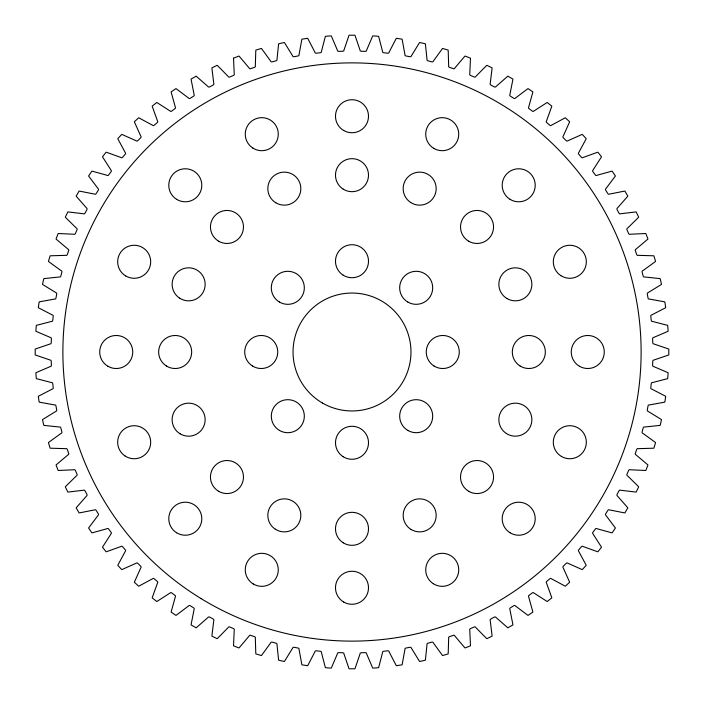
<?xml version="1.0" encoding="UTF-8"?>
<svg xmlns="http://www.w3.org/2000/svg" width="704" height="704" viewBox="0 0 704 704"><rect width="100%" height="100%" fill="white"/><g stroke="black" fill="none" stroke-linecap="round" stroke-linejoin="round"><path stroke-width="1.06" d="M233.517 58.177L234.221 73.823A1.153 1.153 0 0 1 233.622 75.346L229.715 77.053A1.153 1.153 0 0 1 228.193 76.454L217.202 65.296L211.886 67.857L213.761 83.406A1.153 1.153 0 0 1 213.277 84.964L209.51 86.953A1.153 1.153 0 0 1 207.953 86.478L196.152 76.164L191.048 79.121L194.075 94.486A1.153 1.153 0 0 1 193.706 96.078L190.106 98.349A1.153 1.153 0 0 1 188.505 97.988L175.974 88.59L171.098 91.907L175.278 107.008A1.153 1.153 0 0 1 175.023 108.627L171.6 111.153A1.153 1.153 0 0 1 169.981 110.915L156.781 102.476L152.17 106.154L157.467 120.903A1.153 1.153 0 0 1 157.335 122.531L154.106 125.312A1.153 1.153 0 0 1 152.478 125.189L138.688 117.762L134.358 121.774L140.738 136.083A1.153 1.153 0 0 1 140.73 137.72L137.72 140.73A1.153 1.153 0 0 1 136.083 140.738L121.774 134.358L117.762 138.688L125.189 152.478A1.153 1.153 0 0 1 125.312 154.106L122.531 157.335A1.153 1.153 0 0 1 120.903 157.467L106.154 152.17L102.476 156.781L110.915 169.981A1.153 1.153 0 0 1 111.153 171.6L108.627 175.023A1.153 1.153 0 0 1 107.008 175.278L91.907 171.098L88.59 175.974L97.988 188.505A1.153 1.153 0 0 1 98.349 190.106L96.078 193.706A1.153 1.153 0 0 1 94.486 194.075L79.121 191.048L76.164 196.152L86.478 207.953A1.153 1.153 0 0 1 86.953 209.51L84.964 213.277A1.153 1.153 0 0 1 83.406 213.761L67.857 211.886L65.296 217.202L76.454 228.193A1.153 1.153 0 0 1 77.053 229.715L75.346 233.622A1.153 1.153 0 0 1 73.823 234.221L58.177 233.517L56.021 239.008L67.98 249.128A1.153 1.153 0 0 1 68.684 250.606L67.276 254.628A1.153 1.153 0 0 1 65.806 255.341L50.142 255.798L48.409 261.439L61.081 270.644A1.153 1.153 0 0 1 61.899 272.061L60.79 276.179A1.153 1.153 0 0 1 59.382 276.998L43.798 278.626L42.486 284.381L55.818 292.609A1.153 1.153 0 0 1 56.734 293.964L55.942 298.153A1.153 1.153 0 0 1 54.595 299.077L39.178 301.866L38.298 307.701L52.21 314.908A1.153 1.153 0 0 1 53.222 316.193L52.747 320.426A1.153 1.153 0 0 1 51.471 321.446L36.309 325.38L35.869 331.267L50.274 337.418A1.153 1.153 0 0 1 51.383 338.624L51.225 342.874A1.153 1.153 0 0 1 50.028 343.992L35.2 349.052L35.2 354.948L50.028 360.008A1.153 1.153 0 0 1 51.225 361.126L51.383 365.376A1.153 1.153 0 0 1 50.274 366.582L35.869 372.733L36.309 378.62L51.471 382.554A1.153 1.153 0 0 1 52.747 383.574L53.222 387.807A1.153 1.153 0 0 1 52.21 389.092L38.298 396.299L39.178 402.134L54.595 404.923A1.153 1.153 0 0 1 55.942 405.847L56.734 410.036A1.153 1.153 0 0 1 55.818 411.391L42.486 419.619L43.798 425.374L59.382 427.002A1.153 1.153 0 0 1 60.79 427.821L61.899 431.939A1.153 1.153 0 0 1 61.081 433.356L48.409 442.561L50.142 448.202L65.806 448.659A1.153 1.153 0 0 1 67.276 449.372L68.684 453.394A1.153 1.153 0 0 1 67.98 454.872L56.021 464.992L58.177 470.483L73.823 469.779A1.153 1.153 0 0 1 75.346 470.378L77.053 474.285A1.153 1.153 0 0 1 76.454 475.807L65.296 486.798L67.857 492.114L83.406 490.239A1.153 1.153 0 0 1 84.964 490.723L86.953 494.49A1.153 1.153 0 0 1 86.478 496.047L76.164 507.848L79.121 512.952L94.486 509.925A1.153 1.153 0 0 1 96.078 510.294L98.349 513.894A1.153 1.153 0 0 1 97.988 515.495L88.59 528.026L91.907 532.902L107.008 528.722A1.153 1.153 0 0 1 108.627 528.977L111.153 532.4A1.153 1.153 0 0 1 110.915 534.019L102.476 547.219L106.154 551.83L120.903 546.533A1.153 1.153 0 0 1 122.531 546.665L125.312 549.894A1.153 1.153 0 0 1 125.189 551.522L117.762 565.312L121.774 569.642L136.083 563.262A1.153 1.153 0 0 1 137.72 563.27L140.73 566.28A1.153 1.153 0 0 1 140.738 567.917L134.358 582.226L138.688 586.238L152.478 578.811A1.153 1.153 0 0 1 154.106 578.688L157.335 581.469A1.153 1.153 0 0 1 157.467 583.097L152.17 597.846L156.781 601.524L169.981 593.085A1.153 1.153 0 0 1 171.6 592.847L175.023 595.373A1.153 1.153 0 0 1 175.278 596.992L171.098 612.093L175.974 615.41L188.505 606.012A1.153 1.153 0 0 1 190.106 605.651L193.706 607.922A1.153 1.153 0 0 1 194.075 609.514L191.048 624.879L196.152 627.836L207.953 617.522A1.153 1.153 0 0 1 209.51 617.047L213.277 619.036A1.153 1.153 0 0 1 213.761 620.594L211.886 636.143L217.202 638.704L228.193 627.546A1.153 1.153 0 0 1 229.715 626.947L233.622 628.654A1.153 1.153 0 0 1 234.221 630.177L233.517 645.823L239.008 647.979L249.128 636.02A1.153 1.153 0 0 1 250.606 635.316L254.628 636.724A1.153 1.153 0 0 1 255.341 638.194L255.798 653.858L261.439 655.591L270.644 642.919A1.153 1.153 0 0 1 272.061 642.101L276.179 643.21A1.153 1.153 0 0 1 276.998 644.618L278.626 660.202L284.381 661.514L292.609 648.182A1.153 1.153 0 0 1 293.964 647.266L298.153 648.058A1.153 1.153 0 0 1 299.077 649.405L301.866 664.822L307.701 665.702L314.908 651.79A1.153 1.153 0 0 1 316.193 650.778L320.426 651.253A1.153 1.153 0 0 1 321.446 652.529L325.38 667.691L331.267 668.131L337.418 653.726A1.153 1.153 0 0 1 338.624 652.617L342.874 652.775A1.153 1.153 0 0 1 343.992 653.972L349.052 668.8L354.948 668.8L360.008 653.972A1.153 1.153 0 0 1 361.126 652.775L365.376 652.617A1.153 1.153 0 0 1 366.582 653.726L372.733 668.131L378.62 667.691L382.554 652.529A1.153 1.153 0 0 1 383.574 651.253L387.807 650.778A1.153 1.153 0 0 1 389.092 651.79L396.299 665.702L402.134 664.822L404.923 649.405A1.153 1.153 0 0 1 405.847 648.058L410.036 647.266A1.153 1.153 0 0 1 411.391 648.182L419.619 661.514L425.374 660.202L427.002 644.618A1.153 1.153 0 0 1 427.821 643.21L431.939 642.101A1.153 1.153 0 0 1 433.356 642.919L442.561 655.591L448.202 653.858L448.659 638.194A1.153 1.153 0 0 1 449.372 636.724L453.394 635.316A1.153 1.153 0 0 1 454.872 636.02L464.992 647.979L470.483 645.823L469.779 630.177A1.153 1.153 0 0 1 470.378 628.654L474.285 626.947A1.153 1.153 0 0 1 475.807 627.546L486.798 638.704L492.114 636.143L490.239 620.594A1.153 1.153 0 0 1 490.723 619.036L494.49 617.047A1.153 1.153 0 0 1 496.047 617.522L507.848 627.836L512.952 624.879L509.925 609.514A1.153 1.153 0 0 1 510.294 607.922L513.894 605.651A1.153 1.153 0 0 1 515.495 606.012L528.026 615.41L532.902 612.093L528.722 596.992A1.153 1.153 0 0 1 528.977 595.373L532.4 592.847A1.153 1.153 0 0 1 534.019 593.085L547.219 601.524L551.83 597.846L546.533 583.097A1.153 1.153 0 0 1 546.665 581.469L549.894 578.688A1.153 1.153 0 0 1 551.522 578.811L565.312 586.238L569.642 582.226L563.262 567.917A1.153 1.153 0 0 1 563.27 566.28L566.28 563.27A1.153 1.153 0 0 1 567.917 563.262L582.226 569.642L586.238 565.312L578.811 551.522A1.153 1.153 0 0 1 578.688 549.894L581.469 546.665A1.153 1.153 0 0 1 583.097 546.533L597.846 551.83L601.524 547.219L593.085 534.019A1.153 1.153 0 0 1 592.847 532.4L595.373 528.977A1.153 1.153 0 0 1 596.992 528.722L612.093 532.902L615.41 528.026L606.012 515.495A1.153 1.153 0 0 1 605.651 513.894L607.922 510.294A1.153 1.153 0 0 1 609.514 509.925L624.879 512.952L627.836 507.848L617.522 496.047A1.153 1.153 0 0 1 617.047 494.49L619.036 490.723A1.153 1.153 0 0 1 620.594 490.239L636.143 492.114L638.704 486.798L627.546 475.807A1.153 1.153 0 0 1 626.947 474.285L628.654 470.378A1.153 1.153 0 0 1 630.177 469.779L645.823 470.483L647.979 464.992L636.02 454.872A1.153 1.153 0 0 1 635.316 453.394L636.724 449.372A1.153 1.153 0 0 1 638.194 448.659L653.858 448.202L655.591 442.561L642.919 433.356A1.153 1.153 0 0 1 642.101 431.939L643.21 427.821A1.153 1.153 0 0 1 644.618 427.002L660.202 425.374L661.514 419.619L648.182 411.391A1.153 1.153 0 0 1 647.266 410.036L648.058 405.847A1.153 1.153 0 0 1 649.405 404.923L664.822 402.134L665.702 396.299L651.79 389.092A1.153 1.153 0 0 1 650.778 387.807L651.253 383.574A1.153 1.153 0 0 1 652.529 382.554L667.691 378.62L668.131 372.733L653.726 366.582A1.153 1.153 0 0 1 652.617 365.376L652.775 361.126A1.153 1.153 0 0 1 653.972 360.008L668.8 354.948L668.8 349.052L653.972 343.992A1.153 1.153 0 0 1 652.775 342.874L652.617 338.624A1.153 1.153 0 0 1 653.726 337.418L668.131 331.267L667.691 325.38L652.529 321.446A1.153 1.153 0 0 1 651.253 320.426L650.778 316.193A1.153 1.153 0 0 1 651.79 314.908L665.702 307.701L664.822 301.866L649.405 299.077A1.153 1.153 0 0 1 648.058 298.153L647.266 293.964A1.153 1.153 0 0 1 648.182 292.609L661.514 284.381L660.202 278.626L644.618 276.998A1.153 1.153 0 0 1 643.21 276.179L642.101 272.061A1.153 1.153 0 0 1 642.919 270.644L655.591 261.439L653.858 255.798L638.194 255.341A1.153 1.153 0 0 1 636.724 254.628L635.316 250.606A1.153 1.153 0 0 1 636.02 249.128L647.979 239.008L645.823 233.517L630.177 234.221A1.153 1.153 0 0 1 628.654 233.622L626.947 229.715A1.153 1.153 0 0 1 627.546 228.193L638.704 217.202L636.143 211.886L620.594 213.761A1.153 1.153 0 0 1 619.036 213.277L617.047 209.51A1.153 1.153 0 0 1 617.522 207.953L627.836 196.152L624.879 191.048L609.514 194.075A1.153 1.153 0 0 1 607.922 193.706L605.651 190.106A1.153 1.153 0 0 1 606.012 188.505L615.41 175.974L612.093 171.098L596.992 175.278A1.153 1.153 0 0 1 595.373 175.023L592.847 171.6A1.153 1.153 0 0 1 593.085 169.981L601.524 156.781L597.846 152.17L583.097 157.467A1.153 1.153 0 0 1 581.469 157.335L578.688 154.106A1.153 1.153 0 0 1 578.811 152.478L586.238 138.688L582.226 134.358L567.917 140.738A1.153 1.153 0 0 1 566.28 140.73L563.27 137.72A1.153 1.153 0 0 1 563.262 136.083L569.642 121.774L565.312 117.762L551.522 125.189A1.153 1.153 0 0 1 549.894 125.312L546.665 122.531A1.153 1.153 0 0 1 546.533 120.903L551.83 106.154L547.219 102.476L534.019 110.915A1.153 1.153 0 0 1 532.4 111.153L528.977 108.627A1.153 1.153 0 0 1 528.722 107.008L532.902 91.907L528.026 88.59L515.495 97.988A1.153 1.153 0 0 1 513.894 98.349L510.294 96.078A1.153 1.153 0 0 1 509.925 94.486L512.952 79.121L507.848 76.164L496.047 86.478A1.153 1.153 0 0 1 494.49 86.953L490.723 84.964A1.153 1.153 0 0 1 490.239 83.406L492.114 67.857L486.798 65.296L475.807 76.454A1.153 1.153 0 0 1 474.285 77.053L470.378 75.346A1.153 1.153 0 0 1 469.779 73.823L470.483 58.177L464.992 56.021L454.872 67.98A1.153 1.153 0 0 1 453.394 68.684L449.372 67.276A1.153 1.153 0 0 1 448.659 65.806L448.202 50.142L442.561 48.409L433.356 61.081A1.153 1.153 0 0 1 431.939 61.899L427.821 60.79A1.153 1.153 0 0 1 427.002 59.382L425.374 43.798L419.619 42.486L411.391 55.818A1.153 1.153 0 0 1 410.036 56.734L405.847 55.942A1.153 1.153 0 0 1 404.923 54.595L402.134 39.178L396.299 38.298L389.092 52.21A1.153 1.153 0 0 1 387.807 53.222L383.574 52.747A1.153 1.153 0 0 1 382.554 51.471L378.62 36.309L372.733 35.869L366.582 50.274A1.153 1.153 0 0 1 365.376 51.383L361.126 51.225A1.153 1.153 0 0 1 360.008 50.028L354.948 35.2L349.052 35.2L343.992 50.028A1.153 1.153 0 0 1 342.874 51.225L338.624 51.383A1.153 1.153 0 0 1 337.418 50.274L331.267 35.869L325.38 36.309L321.446 51.471A1.153 1.153 0 0 1 320.426 52.747L316.193 53.222A1.153 1.153 0 0 1 314.908 52.21L307.701 38.298L301.866 39.178L299.077 54.595A1.153 1.153 0 0 1 298.153 55.942L293.964 56.734A1.153 1.153 0 0 1 292.609 55.818L284.381 42.486L278.626 43.798L276.998 59.382A1.153 1.153 0 0 1 276.179 60.79L272.061 61.899A1.153 1.153 0 0 1 270.644 61.081L261.439 48.409L255.798 50.142L255.341 65.806A1.153 1.153 0 0 1 254.628 67.276L250.606 68.684A1.153 1.153 0 0 1 249.128 67.98L239.008 56.021L233.517 58.177M322.52 403.066A58.969 58.969 0 0 0 410.969 352A58.969 58.969 0 0 0 322.52 300.934A58.969 58.969 0 0 0 322.52 403.066M433.946 365.948A16.5 16.5 0 0 0 459.263 352.669A16.5 16.5 0 0 0 435.107 337.383A16.5 16.5 0 0 0 433.946 365.948M520.071 365.992A16.5 16.5 0 0 0 545.318 352.59A16.5 16.5 0 0 0 521.092 337.418A16.5 16.5 0 0 0 520.071 365.992M579.515 366.291A16.5 16.5 0 0 0 604.27 352A16.5 16.5 0 0 0 579.515 337.709A16.5 16.5 0 0 0 579.515 366.291M407.801 302.034A16.5 16.5 0 0 0 432.687 287.971A16.5 16.5 0 0 0 408.065 273.442A16.5 16.5 0 0 0 407.801 302.034M343.174 275.176A16.5 16.5 0 0 0 368.491 261.906A16.5 16.5 0 0 0 344.335 246.611A16.5 16.5 0 0 0 343.174 275.176M279.426 302.034A16.5 16.5 0 0 0 304.322 287.971A16.5 16.5 0 0 0 279.699 273.442A16.5 16.5 0 0 0 279.426 302.034M252.402 365.948A16.5 16.5 0 0 0 277.719 352.669A16.5 16.5 0 0 0 253.563 337.383A16.5 16.5 0 0 0 252.402 365.948M279.426 430.399A16.5 16.5 0 0 0 304.322 416.337A16.5 16.5 0 0 0 279.699 401.817A16.5 16.5 0 0 0 279.426 430.399M343.174 456.711A16.5 16.5 0 0 0 368.491 443.441A16.5 16.5 0 0 0 344.335 428.155A16.5 16.5 0 0 0 343.174 456.711M407.801 430.399A16.5 16.5 0 0 0 432.687 416.337A16.5 16.5 0 0 0 408.065 401.817A16.5 16.5 0 0 0 407.801 430.399M506.827 298.452A16.5 16.5 0 0 0 531.863 284.662A16.5 16.5 0 0 0 507.399 269.878A16.5 16.5 0 0 0 506.827 298.452M468.723 241.217A16.5 16.5 0 0 0 493.539 227.04A16.5 16.5 0 0 0 468.846 212.634A16.5 16.5 0 0 0 468.723 241.217M410.687 202.479A16.5 16.5 0 0 0 436.154 189.482A16.5 16.5 0 0 0 412.166 173.932A16.5 16.5 0 0 0 410.687 202.479M275.792 202.761A16.5 16.5 0 0 0 300.828 188.962A16.5 16.5 0 0 0 276.373 174.178A16.5 16.5 0 0 0 275.792 202.761M218.654 241.217A16.5 16.5 0 0 0 243.47 227.04A16.5 16.5 0 0 0 218.777 212.634A16.5 16.5 0 0 0 218.654 241.217M179.661 298.179A16.5 16.5 0 0 0 205.119 285.182A16.5 16.5 0 0 0 181.13 269.632A16.5 16.5 0 0 0 179.661 298.179M166.417 365.992A16.5 16.5 0 0 0 191.664 352.59A16.5 16.5 0 0 0 167.438 337.418A16.5 16.5 0 0 0 166.417 365.992M180.092 433.796A16.5 16.5 0 0 0 205.137 419.998A16.5 16.5 0 0 0 180.673 405.214A16.5 16.5 0 0 0 180.092 433.796M218.654 491.295A16.5 16.5 0 0 0 243.47 477.11A16.5 16.5 0 0 0 218.777 462.704A16.5 16.5 0 0 0 218.654 491.295M275.352 529.214A16.5 16.5 0 0 0 300.81 516.217A16.5 16.5 0 0 0 276.83 500.667A16.5 16.5 0 0 0 275.352 529.214M343.244 542.81A16.5 16.5 0 0 0 368.491 529.417A16.5 16.5 0 0 0 344.265 514.246A16.5 16.5 0 0 0 343.244 542.81M411.127 529.487A16.5 16.5 0 0 0 436.172 515.698A16.5 16.5 0 0 0 411.708 500.914A16.5 16.5 0 0 0 411.127 529.487M468.723 491.295A16.5 16.5 0 0 0 493.539 477.11A16.5 16.5 0 0 0 468.846 462.704A16.5 16.5 0 0 0 468.723 491.295M506.387 433.514A16.5 16.5 0 0 0 531.846 420.517A16.5 16.5 0 0 0 507.866 404.967A16.5 16.5 0 0 0 506.387 433.514M560.903 275.66A16.5 16.5 0 0 0 586.309 262.557A16.5 16.5 0 0 0 562.25 247.113A16.5 16.5 0 0 0 560.903 275.66M510.013 199.311A16.5 16.5 0 0 0 535.207 185.803A16.5 16.5 0 0 0 510.91 170.738A16.5 16.5 0 0 0 510.013 199.311M433.752 148.342A16.5 16.5 0 0 0 458.726 134.438A16.5 16.5 0 0 0 434.201 119.759A16.5 16.5 0 0 0 433.752 148.342M343.746 130.522A16.5 16.5 0 0 0 368.5 116.23A16.5 16.5 0 0 0 343.746 101.939A16.5 16.5 0 0 0 343.746 130.522M252.859 148.069A16.5 16.5 0 0 0 278.265 134.957A16.5 16.5 0 0 0 254.206 119.513A16.5 16.5 0 0 0 252.859 148.069M176.59 199.311A16.5 16.5 0 0 0 201.784 185.803A16.5 16.5 0 0 0 177.487 170.738A16.5 16.5 0 0 0 176.59 199.311M125.699 275.933A16.5 16.5 0 0 0 150.682 262.038A16.5 16.5 0 0 0 126.148 247.359A16.5 16.5 0 0 0 125.699 275.933M107.976 366.291A16.5 16.5 0 0 0 132.739 352A16.5 16.5 0 0 0 107.976 337.709A16.5 16.5 0 0 0 107.976 366.291M125.259 456.113A16.5 16.5 0 0 0 150.665 443.001A16.5 16.5 0 0 0 126.606 427.557A16.5 16.5 0 0 0 125.259 456.113M176.59 532.743A16.5 16.5 0 0 0 201.784 519.235A16.5 16.5 0 0 0 177.487 504.17A16.5 16.5 0 0 0 176.59 532.743M253.299 583.986A16.5 16.5 0 0 0 278.274 570.082A16.5 16.5 0 0 0 253.748 555.403A16.5 16.5 0 0 0 253.299 583.986M343.746 602.061A16.5 16.5 0 0 0 368.5 587.77A16.5 16.5 0 0 0 343.746 573.478A16.5 16.5 0 0 0 343.746 602.061M433.312 583.713A16.5 16.5 0 0 0 458.709 570.601A16.5 16.5 0 0 0 434.658 555.157A16.5 16.5 0 0 0 433.312 583.713M510.013 532.743A16.5 16.5 0 0 0 535.207 519.235A16.5 16.5 0 0 0 510.91 504.17A16.5 16.5 0 0 0 510.013 532.743M561.343 456.386A16.5 16.5 0 0 0 586.326 442.482A16.5 16.5 0 0 0 561.792 427.803A16.5 16.5 0 0 0 561.343 456.386M201.124 598.629A289.115 289.115 0 0 0 641.027 359.348A289.115 289.115 0 0 0 213.858 98.023A289.115 289.115 0 0 0 201.124 598.629M343.244 189.165A16.5 16.5 0 0 0 368.491 175.762A16.5 16.5 0 0 0 344.265 160.591A16.5 16.5 0 0 0 343.244 189.165"/></g></svg>
